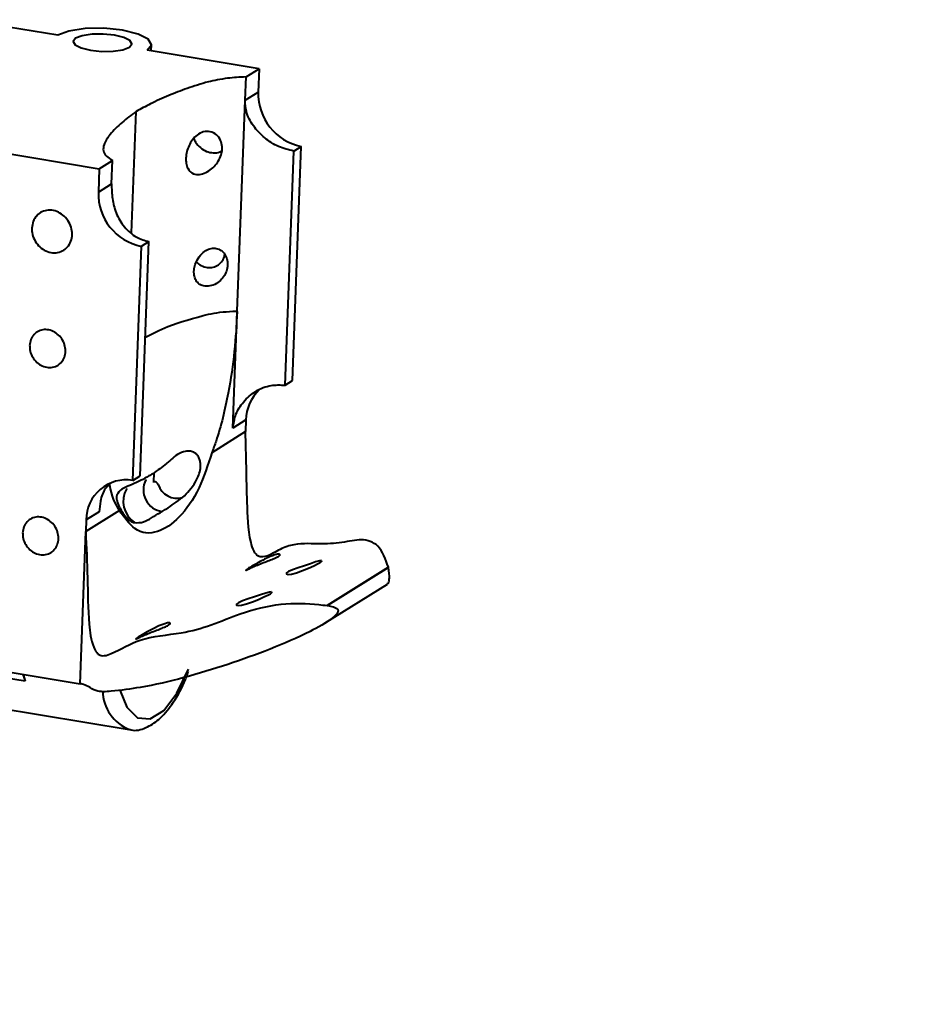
# Model space of a CAD drawing. Header units: millimetres. Extents: x -294 to 2792, y 5 to 1659.
# Drawn here: x 2332.1 to 2369.13, y 718.98 to 758.71 of the extents above; entities that cross this region are included whole.
import ezdxf

# ---------------------------------------------------------------- set-up
doc = ezdxf.new("R2010")
doc.units = ezdxf.units.MM
doc.layers.get('0').update_dxf_attribs({"lineweight": 18})
doc.styles.get("Standard").update_dxf_attribs({"font": 'txt.shx'})
doc.dimstyles.new('ISO-25', dxfattribs={"dimtxt": 2.5, "dimasz": 2.5, "dimexe": 1.25, "dimexo": 0.625, "dimtad": 1, "dimtxsty": 'Standard', "dimcen": 2.5, "dimdle": 5, "dimadec": 0, "dimazin": 0, "dimtfac": 1, "dimtmove": 0, "dimatfit": 3, "dimfxl": 1, "dimarcsym": 0})

# ---------------------------------------------------------------- blocks, each defined once
blk = doc.blocks.new('*X11')
for points in [[(2253.221, 1111.43), (2254.388, 1111.224), (2254.422, 1114.829)], [(2188.224, 742.813), (2189.391, 742.607), (2188.19, 739.208)]]:
    blk.add_hatch(color=0).paths.add_polyline_path(points, flags=0)
at = {"color": 0, "lineweight": -2}
for p, q in [((2368.147, 1094.776), (2253.437, 1115.003)), ((2253.804, 1111.327), (2221.935, 930.584)), ((2188.807, 742.71), (2220.677, 923.453)), ((2301.915, 719.156), (2187.205, 739.382))]:
    blk.add_line(p, q, dxfattribs=at)
at = {"color": 0, "insert": (2221.306, 927.019), "char_height": 3.5, "width": 23.5, "attachment_point": 5}
blk.add_mtext('381,42', dxfattribs=at)

msp = doc.modelspace()

# ---------------------------------------------------------------- linework, layer by layer
at = {"color": 7, "linetype": 'Continuous', "lineweight": 25}
for p, q in [((2333.658, 758.064), (2330.92, 758.517)), ((2337.472, 757.431), (2337.482, 757.686)), ((2341.871, 756.702), (2337.308, 757.459)), ((2341.336, 756.368), (2341.871, 756.702)), ((2341.871, 756.702), (2341.835, 755.747)), ((2341.3, 755.413), (2341.336, 756.368)), ((2341.3, 755.413), (2341.835, 755.747)), ((2340.978, 746.817), (2341.3, 755.413)), ((2336.672, 750.004), (2336.857, 754.954)), ((2330.79, 753.38), (2335.353, 752.624)), ((2342.926, 743.793), (2343.283, 753.344)), ((2343.231, 743.984), (2343.589, 753.535)), ((2343.283, 753.344), (2343.589, 753.535)), ((2335.353, 752.624), (2335.888, 752.959)), ((2335.852, 752.004), (2335.888, 752.959)), ((2335.353, 752.624), (2335.318, 751.669)), ((2335.318, 751.669), (2335.852, 752.004)), ((2337.019, 740.097), (2337.377, 749.648)), ((2337.071, 749.457), (2337.377, 749.648)), ((2336.713, 739.906), (2337.071, 749.457)), ((2340.792, 746.811), (2340.978, 746.817)), ((2340.799, 742.042), (2340.978, 746.8)), ((2340.978, 746.8), (2340.978, 746.817)), ((2342.926, 743.793), (2343.231, 743.984)), ((2341.334, 742.376), (2340.799, 742.042)), ((2341.334, 742.376), (2341.316, 741.899)), ((2341.316, 741.899), (2339.943, 741.04)), ((2337.581, 740.218), (2337.567, 739.844)), ((2336.713, 739.906), (2337.019, 740.097)), ((2336.172, 738.68), (2334.799, 737.821)), ((2335.351, 738.633), (2334.816, 738.298)), ((2334.816, 738.298), (2334.799, 737.821)), ((2334.566, 731.613), (2334.799, 737.821)), ((2347.142, 736.366), (2344.646, 734.804)), ((2347.144, 736.356), (2344.66, 734.802)), ((2347.144, 736.356), (2347.142, 736.366)), ((2344.568, 734.095), (2347.102, 735.68)), ((2344.646, 734.804), (2344.66, 734.802)), ((2332.323, 731.721), (2322.285, 733.384)), ((2330.916, 732.218), (2334.566, 731.613)), ((2329.076, 730.988), (2336.571, 729.746))]:
    msp.add_line(p, q, dxfattribs=at)
for points in [[(2337.308, 757.459), (2337.481, 757.677), (2337.35, 757.908), (2336.934, 758.116), (2336.298, 758.271), (2335.538, 758.348), (2334.769, 758.335), (2334.109, 758.236), (2333.658, 758.064)], [(2334.994, 757.455), (2335.451, 757.409), (2335.912, 757.417), (2336.308, 757.476), (2336.578, 757.58), (2336.682, 757.711), (2336.603, 757.849), (2336.354, 757.974), (2335.972, 758.067), (2335.516, 758.113), (2335.055, 758.106), (2334.659, 758.046), (2334.388, 757.943), (2334.284, 757.812), (2334.363, 757.673), (2334.613, 757.548), (2334.994, 757.455)], [(2344.416, 736.637), (2344.33, 736.625), (2344.175, 736.582), (2343.965, 736.513), (2343.719, 736.432), (2343.463, 736.348), (2343.232, 736.267), (2343.069, 736.194), (2342.988, 736.136), (2342.984, 736.095), (2343.051, 736.076), (2343.192, 736.091), (2343.396, 736.145), (2343.635, 736.231), (2343.88, 736.332), (2344.106, 736.432), (2344.285, 736.519), (2344.365, 736.564)], [(2347.09, 735.702), (2347.145, 735.719), (2347.166, 735.767), (2347.172, 735.795), (2347.179, 735.851), (2347.181, 735.881), (2347.182, 735.916), (2347.183, 735.949), (2347.182, 736), (2347.177, 736.115), (2347.144, 736.356)], [(2342.38, 735.362), (2342.293, 735.351), (2342.139, 735.307), (2341.928, 735.239), (2341.682, 735.158), (2341.426, 735.074), (2341.195, 734.993), (2341.032, 734.92), (2340.952, 734.862), (2340.947, 734.821), (2341.014, 734.802), (2341.155, 734.816), (2341.359, 734.87), (2341.598, 734.957), (2341.843, 735.057), (2342.069, 735.157), (2342.248, 735.245), (2342.328, 735.29)], [(2338.178, 734.008), (2338.242, 734.064), (2338.226, 734.096), (2338.134, 734.094), (2337.981, 734.053), (2337.783, 733.972), (2337.552, 733.858), (2337.31, 733.727), (2337.097, 733.607), (2336.943, 733.518), (2336.858, 733.463)], [(2336.197, 731.326), (2336.477, 730.661), (2336.91, 730.229), (2337.425, 730.184), (2337.978, 730.53), (2338.521, 731.237), (2338.995, 732.212)], [(2332.235, 731.999), (2332.262, 731.926), (2332.323, 731.721)], [(2332.261, 731.995), (2332.289, 731.862), (2332.323, 731.721)]]:
    msp.add_lwpolyline(points, dxfattribs=at)
for centre, radius, start, end in [((2344.017, 755.675), 2.183, 178.1117, 258.6837), ((2337.499, 751.597), 2.183, 178.1117, 258.6837), ((2343.06, 742.344), 1.726, 133.212, 178.929), ((2336.438, 738.308), 1.622, 80.2318, 180.3384), ((2338.039, 739.526), 0.891, 152.7326, 262.2096), ((2338.517, 739.985), 0.801, 197.4035, 287.0609), ((2337.37, 739.058), 1.041, 149.9817, 236.3882), ((2337.242, 731.37), 1.756, 181.6831, 247.7216)]:
    msp.add_arc(centre, radius, start, end, dxfattribs=at)
for points, knots in [([(2341.336, 756.368), (2341.079, 756.353), (2340.507, 756.32), (2339.697, 756.149), (2338.922, 755.904), (2338.156, 755.599), (2337.453, 755.286), (2337.048, 755.06), (2336.857, 754.954)], [0, 0, 0, 0, 0.532252, 1.185335, 2.061255, 2.932774, 3.892641, 4.742322, 4.742322, 4.742322, 4.742322]), ([(2343.283, 753.344), (2343.073, 753.393), (2342.651, 753.491), (2342.074, 753.87), (2341.611, 754.364), (2341.327, 754.888), (2341.308, 755.263), (2341.3, 755.413)], [0, 0, 0, 0, 0.64995, 1.299549, 1.958648, 2.64308, 3.101491, 3.101491, 3.101491, 3.101491]), ([(2336.857, 754.954), (2336.656, 754.808), (2336.24, 754.505), (2335.804, 754.053), (2335.536, 753.662), (2335.498, 753.363), (2335.6, 753.142), (2335.797, 753.017), (2335.888, 752.959)], [0, 0, 0, 0, 0.63566, 1.316976, 1.872551, 2.20664, 2.477599, 2.713089, 2.713089, 2.713089, 2.713089]), ([(2338.884, 753.053), (2338.893, 753.141), (2338.911, 753.316), (2339.008, 753.578), (2339.15, 753.815), (2339.348, 754.015), (2339.599, 754.144), (2339.88, 754.158), (2340.137, 754.032), (2340.309, 753.801), (2340.376, 753.527), (2340.351, 753.248), (2340.249, 752.984), (2340.084, 752.748), (2339.87, 752.554), (2339.623, 752.417), (2339.363, 752.363), (2339.125, 752.424), (2338.964, 752.6), (2338.888, 752.827), (2338.886, 752.983), (2338.884, 753.053)], [0, 0, 0, 0, 0.224173, 0.447833, 0.684515, 0.955462, 1.265871, 1.601952, 1.926299, 2.21005, 2.459416, 2.692587, 2.922236, 3.157515, 3.408431, 3.686504, 3.999048, 4.335339, 4.658266, 4.889112, 5.073814, 5.073814, 5.073814, 5.073814]), ([(2339.21, 753.858), (2339.23, 753.807), (2339.288, 753.663), (2339.47, 753.472), (2339.723, 753.314), (2340.001, 753.257), (2340.233, 753.276), (2340.342, 753.346), (2340.378, 753.369)], [0, 0, 0, 0, 0.155438, 0.442582, 0.729727, 1.016871, 1.304016, 1.438681, 1.438681, 1.438681, 1.438681]), ([(2335.852, 752.004), (2335.857, 751.804), (2335.865, 751.405), (2336.024, 750.785), (2336.349, 750.225), (2336.831, 749.808), (2337.206, 749.698), (2337.377, 749.648)], [0, 0, 0, 0, 0.582119, 1.161282, 1.820569, 2.493907, 3.057251, 3.057251, 3.057251, 3.057251]), ([(2332.599, 750.198), (2332.612, 750.293), (2332.638, 750.483), (2332.789, 750.717), (2333.005, 750.878), (2333.269, 750.947), (2333.55, 750.916), (2333.817, 750.788), (2334.039, 750.579), (2334.191, 750.311), (2334.257, 750.016), (2334.228, 749.725), (2334.108, 749.472), (2333.911, 749.286), (2333.658, 749.187), (2333.379, 749.187), (2333.104, 749.285), (2332.865, 749.471), (2332.69, 749.723), (2332.604, 749.979), (2332.601, 750.137), (2332.599, 750.198)], [0, 0, 0, 0, 0.284871, 0.569743, 0.854614, 1.139485, 1.424356, 1.709228, 1.994099, 2.27897, 2.563842, 2.848713, 3.133584, 3.418455, 3.703327, 3.988198, 4.273069, 4.557941, 4.842812, 5.127683, 5.30598, 5.30598, 5.30598, 5.30598]), ([(2339.211, 748.439), (2339.213, 748.368), (2339.219, 748.226), (2339.294, 748.051), (2339.418, 747.912), (2339.606, 747.825), (2339.852, 747.82), (2340.117, 747.919), (2340.341, 748.099), (2340.495, 748.321), (2340.581, 748.568), (2340.593, 748.832), (2340.519, 749.08), (2340.371, 749.268), (2340.177, 749.371), (2339.965, 749.388), (2339.742, 749.321), (2339.519, 749.16), (2339.345, 748.929), (2339.236, 748.67), (2339.219, 748.514), (2339.211, 748.439)], [0, 0, 0, 0, 0.199091, 0.397498, 0.617073, 0.880184, 1.179193, 1.470103, 1.717876, 1.940382, 2.16586, 2.405365, 2.652978, 2.893092, 3.118126, 3.34064, 3.582646, 3.859699, 4.162013, 4.379333, 4.580833, 4.580833, 4.580833, 4.580833]), ([(2339.312, 748.825), (2339.357, 748.782), (2339.468, 748.678), (2339.691, 748.595), (2339.938, 748.582), (2340.169, 748.659), (2340.348, 748.816), (2340.451, 748.982), (2340.463, 749.094), (2340.466, 749.122)], [0, 0, 0, 0, 0.174127, 0.421508, 0.668889, 0.91627, 1.163651, 1.411032, 1.492544, 1.492544, 1.492544, 1.492544]), ([(2337.231, 745.75), (2337.518, 745.901), (2338.197, 746.258), (2339.216, 746.532), (2339.804, 746.69)], [0, 0, 0, 0, 1.160493, 2.747767, 2.747767, 2.747767, 2.747767]), ([(2339.804, 746.689), (2339.956, 746.717), (2340.261, 746.773), (2340.615, 746.798), (2340.792, 746.811)], [0, 0, 0, 0, 0.4978976, 0.9965308, 0.9965308, 0.9965308, 0.9965308]), ([(2340.978, 746.8), (2340.946, 746.26), (2340.883, 745.164), (2340.617, 743.354), (2340.273, 741.943), (2340.001, 741.197), (2339.943, 741.04)], [0, 0, 0, 0, 1.634735, 3.32221, 5.337044, 5.875268, 5.875268, 5.875268, 5.875268]), ([(2332.512, 745.407), (2332.523, 745.492), (2332.546, 745.661), (2332.68, 745.869), (2332.872, 746.012), (2333.107, 746.073), (2333.357, 746.045), (2333.594, 745.932), (2333.791, 745.746), (2333.927, 745.508), (2333.985, 745.245), (2333.959, 744.987), (2333.853, 744.762), (2333.677, 744.597), (2333.453, 744.509), (2333.205, 744.509), (2332.961, 744.596), (2332.748, 744.762), (2332.592, 744.986), (2332.516, 745.212), (2332.513, 745.353), (2332.512, 745.407)], [0, 0, 0, 0, 0.253219, 0.506438, 0.759657, 1.012876, 1.266095, 1.519314, 1.772532, 2.025751, 2.27897, 2.532189, 2.785408, 3.038627, 3.291846, 3.545065, 3.798284, 4.051503, 4.304722, 4.557941, 4.716426, 4.716426, 4.716426, 4.716426]), ([(2340.799, 742.042), (2340.828, 742.234), (2340.886, 742.618), (2341.232, 743.15), (2341.719, 743.576), (2342.321, 743.821), (2342.735, 743.802), (2342.926, 743.793)], [0, 0, 0, 0, 0.578692, 1.154561, 1.815314, 2.493082, 3.073792, 3.073792, 3.073792, 3.073792]), ([(2347.142, 736.366), (2347.027, 736.695), (2346.815, 737.301), (2346.077, 737.564), (2345.278, 737.351), (2344.303, 737.3), (2343.328, 737.369), (2342.596, 737.043), (2342.208, 736.79), (2341.922, 736.786), (2341.822, 736.824), (2341.732, 736.901), (2341.616, 737.085), (2341.419, 737.804), (2341.372, 739.441), (2341.338, 740.94), (2341.316, 741.899)], [0, 0, 0, 0, 1.445692, 2.658682, 3.786186, 4.908182, 6.032411, 6.592593, 7.151951, 7.251189, 7.328823, 7.406604, 7.516641, 7.796976, 9.023347, 11.199709, 11.199709, 11.199709, 11.199709]), ([(2339.943, 741.04), (2339.78, 740.539), (2339.419, 739.437), (2338.607, 738.319), (2337.699, 737.706), (2336.84, 737.75), (2336.375, 738.397), (2336.172, 738.68)], [0, 0, 0, 0, 1.031585, 2.271097, 3.525172, 4.900353, 5.968103, 5.968103, 5.968103, 5.968103]), ([(2338.752, 739.219), (2338.935, 739.4), (2339.211, 739.672), (2339.466, 740.221), (2339.494, 740.568), (2339.449, 740.772), (2339.381, 740.909), (2339.287, 741.009), (2339.167, 741.081), (2338.988, 741.122), (2338.593, 741.049), (2338.385, 740.859), (2338.224, 740.712)], [0, 0, 0, 0, 0.879073, 1.320773, 1.542008, 1.648366, 1.755555, 1.851002, 1.939849, 2.086478, 2.355589, 3.26979, 3.26979, 3.26979, 3.26979]), ([(2338.224, 740.712), (2338.18, 740.672), (2338.048, 740.554), (2337.822, 740.39), (2337.628, 740.252), (2337.531, 740.183)], [0, 0, 0, 0, 0.1738752, 0.5229595, 0.8721715, 0.8721715, 0.8721715, 0.8721715]), ([(2337.531, 740.183), (2337.479, 740.152), (2337.321, 740.059), (2337.04, 739.906), (2336.808, 739.794), (2336.691, 739.737)], [0, 0, 0, 0, 0.1897545, 0.5704532, 0.951307, 0.951307, 0.951307, 0.951307]), ([(2335.786, 739.757), (2335.722, 739.7), (2335.527, 739.528), (2335.399, 739.143), (2335.365, 738.779), (2335.351, 738.633)], [0, 0, 0, 0, 0.284863, 0.859915, 1.245068, 1.245068, 1.245068, 1.245068]), ([(2336.172, 738.68), (2336.007, 738.97), (2335.841, 739.263), (2335.781, 739.749), (2335.781, 739.754)], [0, 0, 0, 0, 1.137854, 1.15005, 1.15005, 1.15005, 1.15005]), ([(2336.691, 739.737), (2336.452, 739.652), (2336.152, 739.544), (2336.046, 739.257), (2336.063, 739.106), (2336.102, 738.978), (2336.163, 738.843), (2336.236, 738.706), (2336.334, 738.549), (2336.479, 738.359), (2336.725, 738.156), (2336.932, 738.181), (2337.073, 738.199)], [0, 0, 0, 0, 0.811664, 1.015537, 1.101932, 1.189098, 1.267543, 1.335595, 1.436427, 1.592958, 1.869909, 2.479769, 2.479769, 2.479769, 2.479769]), ([(2337.266, 739.906), (2337.259, 739.91), (2337.247, 739.916), (2337.251, 739.936), (2337.253, 739.945)], [0, 0, 0, 0, 0.02614224, 0.04672793, 0.04672793, 0.04672793, 0.04672793]), ([(2337.753, 739.745), (2337.74, 739.766), (2337.675, 739.865), (2337.593, 739.859), (2337.529, 739.854)], [0, 0, 0, 0, 0.0572879, 0.2681048, 0.2681048, 0.2681048, 0.2681048]), ([(2337.918, 738.643), (2337.969, 738.676), (2338.131, 738.781), (2338.402, 738.96), (2338.635, 739.133), (2338.752, 739.219)], [0, 0, 0, 0, 0.192038, 0.602885, 1.014229, 1.014229, 1.014229, 1.014229]), ([(2337.073, 738.199), (2337.124, 738.214), (2337.285, 738.262), (2337.562, 738.438), (2337.799, 738.575), (2337.918, 738.643)], [0, 0, 0, 0, 0.178048, 0.5672767, 0.9571416, 0.9571416, 0.9571416, 0.9571416]), ([(2332.226, 737.767), (2332.237, 737.851), (2332.259, 738.02), (2332.394, 738.228), (2332.586, 738.371), (2332.821, 738.432), (2333.071, 738.405), (2333.308, 738.292), (2333.505, 738.106), (2333.64, 737.868), (2333.699, 737.605), (2333.673, 737.347), (2333.566, 737.122), (2333.391, 736.956), (2333.167, 736.869), (2332.918, 736.868), (2332.674, 736.956), (2332.462, 737.121), (2332.306, 737.345), (2332.23, 737.572), (2332.227, 737.712), (2332.226, 737.767)], [0, 0, 0, 0, 0.253219, 0.506438, 0.759657, 1.012876, 1.266095, 1.519314, 1.772532, 2.025751, 2.27897, 2.532189, 2.785408, 3.038627, 3.291846, 3.545065, 3.798284, 4.051503, 4.304722, 4.557941, 4.716426, 4.716426, 4.716426, 4.716426]), ([(2334.799, 737.821), (2334.825, 737.19), (2334.878, 735.93), (2334.891, 734.366), (2335.01, 733.325), (2335.211, 732.917), (2335.328, 732.807), (2335.439, 732.761), (2335.619, 732.757), (2336.151, 732.964), (2337.067, 733.551), (2338.557, 733.617), (2339.928, 733.991), (2341.241, 734.569), (2342.781, 734.928), (2343.958, 734.901), (2344.533, 734.82), (2344.646, 734.804)], [0, 0, 0, 0, 1.884178, 3.768234, 4.713176, 4.950757, 5.059186, 5.168365, 5.29354, 5.591084, 6.902832, 8.563497, 9.7763, 10.99563, 12.679579, 14.355941, 14.76884, 14.76884, 14.76884, 14.76884]), ([(2341.327, 736.253), (2341.325, 736.251), (2341.316, 736.241), (2341.37, 736.264), (2341.489, 736.32), (2341.68, 736.408), (2341.918, 736.506), (2342.17, 736.602), (2342.398, 736.689), (2342.566, 736.759), (2342.632, 736.797), (2342.659, 736.812)], [0, 0, 0, 0, 0.041557, 0.214791, 0.396722, 0.590426, 0.787143, 0.975223, 1.155282, 1.33329, 1.456971, 1.456971, 1.456971, 1.456971]), ([(2342.707, 736.9), (2342.681, 736.902), (2342.629, 736.906), (2342.467, 736.863), (2342.265, 736.78), (2342.031, 736.662), (2341.789, 736.53), (2341.575, 736.41), (2341.412, 736.316), (2341.363, 736.283), (2341.339, 736.267)], [0, 0, 0, 0, 0.184712, 0.369194, 0.556848, 0.753146, 0.957278, 1.156647, 1.342547, 1.520639, 1.520639, 1.520639, 1.520639]), ([(2342.659, 736.812), (2342.69, 736.834), (2342.733, 736.863), (2342.72, 736.876), (2342.717, 736.88)], [0, 0, 0, 0, 0.07168538, 0.09933047, 0.09933047, 0.09933047, 0.09933047]), ([(2344.365, 736.564), (2344.394, 736.585), (2344.439, 736.615), (2344.427, 736.623), (2344.422, 736.626)], [0, 0, 0, 0, 0.06277828, 0.09568797, 0.09568797, 0.09568797, 0.09568797]), ([(2342.328, 735.29), (2342.358, 735.31), (2342.403, 735.341), (2342.39, 735.349), (2342.385, 735.352)], [0, 0, 0, 0, 0.06277828, 0.09568797, 0.09568797, 0.09568797, 0.09568797]), ([(2344.66, 734.802), (2344.742, 734.787), (2344.865, 734.764), (2344.994, 734.715), (2345.053, 734.674), (2345.08, 734.64), (2345.09, 734.602), (2345.088, 734.566), (2345.071, 734.518), (2345.005, 734.418), (2344.651, 734.113), (2343.276, 733.375), (2340.629, 732.359), (2337.793, 731.556), (2336.035, 731.324), (2335.287, 731.259), (2334.924, 731.496), (2334.706, 731.592), (2334.594, 731.609), (2334.566, 731.613)], [0, 0, 0, 0, 0.309332, 0.464265, 0.524984, 0.586243, 0.619778, 0.653466, 0.693945, 0.764416, 1.00057, 2.129802, 5.70728, 9.280733, 10.475039, 11.1008, 11.45223, 11.711897, 11.796582, 11.796582, 11.796582, 11.796582]), ([(2336.846, 733.449), (2336.844, 733.447), (2336.835, 733.438), (2336.889, 733.46), (2337.008, 733.516), (2337.199, 733.604), (2337.437, 733.703), (2337.689, 733.798), (2337.917, 733.885), (2338.085, 733.955), (2338.151, 733.993), (2338.178, 734.008)], [0, 0, 0, 0, 0.041557, 0.214791, 0.396722, 0.590426, 0.787143, 0.975223, 1.155282, 1.33329, 1.456971, 1.456971, 1.456971, 1.456971]), ([(2336.582, 729.759), (2336.604, 729.751), (2336.815, 729.67), (2337.267, 729.805), (2337.813, 730.143), (2338.334, 730.764), (2338.741, 731.439), (2338.933, 731.963), (2338.988, 732.112)], [0, 0, 0, 0, 0.083719, 0.812111, 1.537267, 2.368724, 3.271751, 3.631889, 3.631889, 3.631889, 3.631889])]:
    msp.add_open_spline(points, degree=3, knots=knots, dxfattribs=at)

# ---------------------------------------------------------------- dimensions: what is measured, and where the dimension line sits
at = {"color": 1}
dim = msp.add_linear_dim(base=(2254.422, 1114.829), p1=(2302.899, 718.982), p2=(2369.131, 1094.603), angle=80, dimstyle='ISO-25', override={"dimtxt": 3.5, "dimasz": 3.556, "dimexe": 1, "dimexo": 1, "dimgap": 1.524, "dimtih": 1, "dimtoh": 1, "dimzin": 0, "dimsah": 1, "dimdle": 7.112, "dimadec": 2, "dimtolj": 1, "dimtzin": 0}, dxfattribs=at)
dim.commit()
dim.dimension.update_dxf_attribs({"geometry": '*X11', "text_midpoint": (2221.306, 927.019)})

doc.saveas('drawing.dxf')
